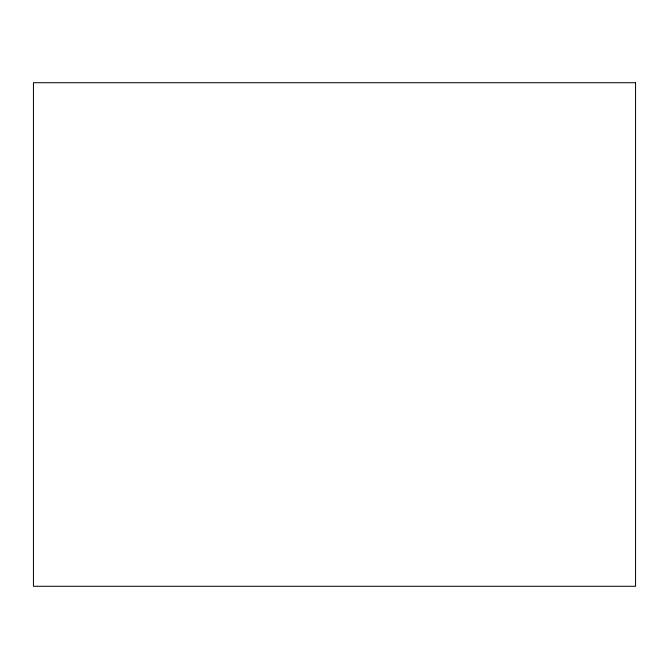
<?xml version="1.0" encoding="UTF-8"?>
<svg xmlns="http://www.w3.org/2000/svg" width="669" height="669" viewBox="0 0 669 669"><rect width="100%" height="100%" fill="white"/><g stroke="black" fill="none" stroke-linecap="round" stroke-linejoin="round"><path stroke-width="1" d="M635.55 82.713L33.45 82.713L33.45 586.287L635.55 586.287L635.55 82.713"/></g></svg>
